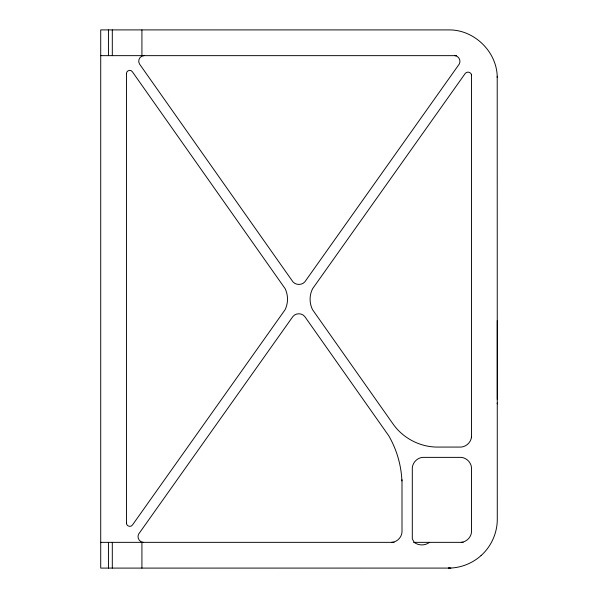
<?xml version="1.0" encoding="UTF-8"?>
<svg xmlns="http://www.w3.org/2000/svg" width="598" height="598" viewBox="0 0 598 598"><rect width="100%" height="100%" fill="white"/><g stroke="black" fill="none" stroke-linecap="round" stroke-linejoin="round"><path stroke-width="0.9" d="M497.282 403.015L497.282 403.889M497.282 399.389L497.274 320.528M391.705 542.349C397.057 542.042 401.699 537.4 402.005 532.048L402.005 479.731M471.53 436.772C471.067 442.064 466.53 446.601 461.23 447.072L436.794 447.072C419.564 446.878 402.746 437.96 392.923 423.81L312.575 309.734C309.263 303.246 309.278 295.188 312.612 288.707L465.222 73.457C466.896 71.117 471 72.022 471.53 74.855M481.098 555.535C491.309 546.423 497.349 532.863 497.282 519.176L497.215 76.267C496.482 51.525 474.393 30.005 449.636 29.915L100.718 29.9L100.718 568.1L449.636 568.085C461.17 567.808 472.54 563.279 481.098 555.535M429.543 542.349L429.416 542.461A12.872 12.872 0 0 1 414.279 542.468L412.306 538.925L412.306 467.673C412.77 462.374 417.314 457.836 422.607 457.373L461.23 457.373C466.53 457.836 471.067 462.374 471.53 467.673L471.53 532.071C471.052 537.355 466.522 541.885 461.23 542.349M143.924 55.651C139.895 55.696 137.271 60.749 139.558 64.076L292.938 281.852C295.935 285.291 301.826 285.306 304.831 281.875L459.264 64.053C461.267 60.719 458.801 55.95 454.921 55.651M450.914 568.033L448.358 568.1L449.636 568.085M100.718 55.651L141.92 55.651L141.92 29.9M142.324 55.651L456.61 55.651M100.718 542.349L394.127 542.349M413.711 542.349L463.136 542.349M143.169 542.349C139.229 542.154 136.68 537.31 138.736 533.947L292.885 316.529C295.741 312.836 301.93 312.844 304.778 316.544L388.76 435.793C396.683 449.487 401.236 465.109 401.908 480.919M497.215 76.267L497.267 77.546M126.47 523.145C126.35 526.188 130.76 527.593 132.427 525.044L285.104 309.697C288.288 303.164 288.303 295.203 285.134 288.662L132.397 71.797C130.827 69.062 126.178 70.534 126.47 73.674M471.53 74.331L471.53 437.721M141.92 542.349L141.92 568.1M126.47 73.397L126.47 523.669M112.304 29.9L112.304 55.651M112.304 542.349L112.304 568.1M108.44 29.9L108.44 55.651M108.44 542.349L108.44 568.1"/></g></svg>
